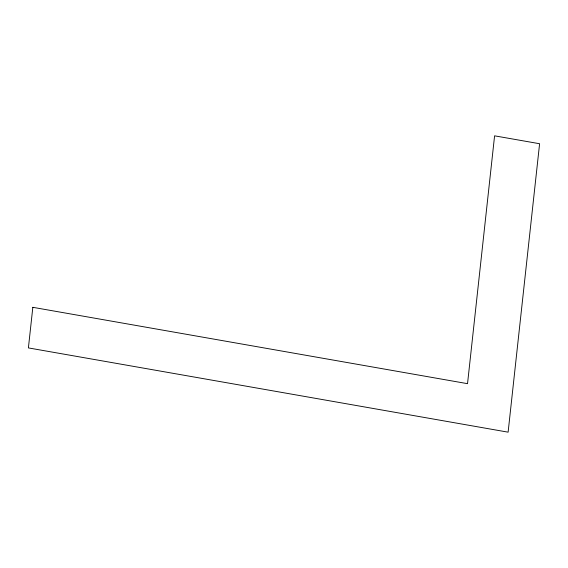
<?xml version="1.0" encoding="UTF-8"?>
<svg xmlns="http://www.w3.org/2000/svg" width="568" height="568" viewBox="0 0 568 568"><rect width="100%" height="100%" fill="white"/><g stroke="black" fill="none" stroke-linecap="round" stroke-linejoin="round"><path stroke-width="0.85" d="M32.83 307.316L28.4 347.914L508.119 432.17L539.6 143.732L494.586 135.83L467.535 383.67L32.83 307.316"/></g></svg>
